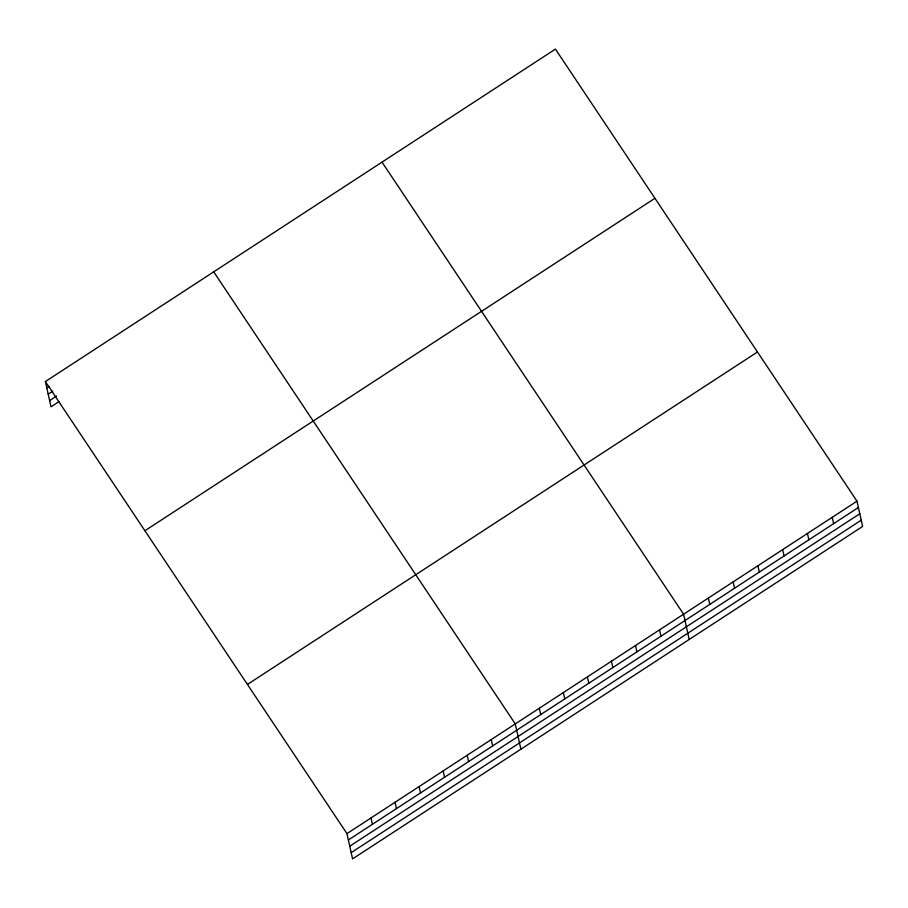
<?xml version="1.0" encoding="UTF-8"?>
<svg xmlns="http://www.w3.org/2000/svg" width="908" height="908" viewBox="0 0 908 908"><rect width="100%" height="100%" fill="white"/><g stroke="black" fill="none" stroke-linecap="round" stroke-linejoin="round"><path stroke-width="1.36" d="M45.4 381.553L555.435 49.1L856.993 501.171L862.6 526.447L352.565 858.9L346.958 833.623L45.4 381.553L51.007 406.829L59.02 401.608M46.807 387.898L49.1 386.411M48.192 394.151L52.778 391.166M49.622 400.587L56.489 396.104M144.917 530.737L654.952 198.284M247.441 684.439L757.476 351.986M346.958 833.623L856.993 501.171M348.366 839.968L858.4 507.515M349.75 846.222L859.785 513.758M351.18 852.657L861.215 520.205M382.018 162.135L683.588 614.205L689.183 639.482M213.709 271.844L515.267 723.914L520.874 749.191M832.227 517.31L833.635 523.666M807.45 533.461L808.858 539.806M782.673 549.612L784.081 555.957M757.908 565.752L759.315 572.108M733.131 581.903L734.538 588.259M708.354 598.054L709.761 604.399M659.537 629.88L660.945 636.224M635.498 645.543L636.905 651.899M611.447 661.217L612.855 667.573M587.408 676.891L588.815 683.236M563.357 692.566L564.765 698.91M539.318 708.24L540.725 714.585M491.228 739.589L492.635 745.933M467.189 755.263L468.596 761.608M443.138 770.926L444.545 777.282M419.099 786.6L420.506 792.956M395.048 802.275L396.456 808.619M371.009 817.949L372.416 824.294"/></g></svg>
